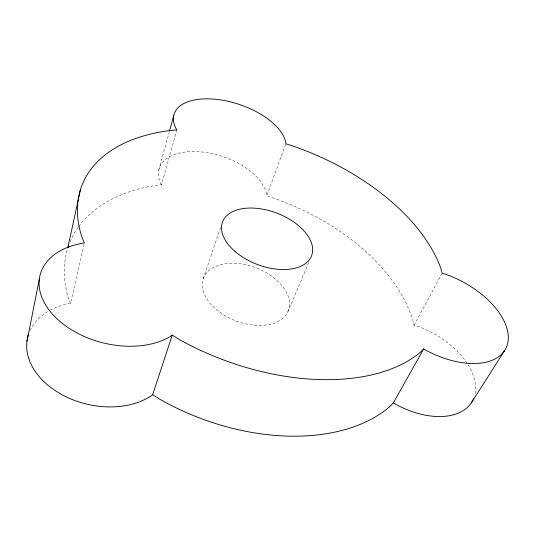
<?xml version="1.0" encoding="UTF-8"?>
<svg xmlns="http://www.w3.org/2000/svg" width="535" height="535" viewBox="0 0 535 535"><rect width="100%" height="100%" fill="white"/><g stroke="black" fill="none" stroke-linecap="round" stroke-linejoin="round"><path stroke-width="0.4" stroke-dasharray="2.67 2.01" d="M50.069 310.32A72.834 51.133 13.5 0 1 67.316 303.947L70.506 303.392L84.242 243.846M158.761 170.01L169.334 131.643M78.805 226.486A183.665 115.961 20.9 0 1 155.538 185.411L161.456 184.769L176.851 129.985M203.24 278.715L220.781 227.054M467.115 363.339A65.992 40.118 29.3 0 0 416.892 326.116L414.003 325.26L412.906 320.371A183.665 115.961 20.9 0 0 272.863 197.903L266.637 196.011L285.844 143.781M287.964 311.504A45.442 28.395 20.9 0 0 234.965 263.327A45.442 28.395 20.9 0 0 214.776 308.234A45.442 28.395 20.9 0 0 287.964 311.504L309.304 261.167M414.003 325.26L442.178 273.231M161.456 184.769L160.513 183.017A56.155 30.883 18.2 0 1 202.297 152.014A56.155 30.883 18.2 0 1 266.537 194.412L266.637 196.011M70.506 303.392L68.319 297.801A183.665 115.961 20.9 0 1 67.637 248.561M70.118 241.746A183.665 115.961 20.9 0 1 78.331 227.134M30.087 330.456A72.834 51.133 13.5 0 1 49.394 310.688M467.964 364.676A65.992 40.118 29.3 0 1 474.532 395.94"/><path stroke-width="0.8" d="M26.964 341.256L39.322 279.196M67.818 247.752L80.538 189.323M169.555 130.848L173.741 115.66M28.435 334.649A72.834 51.133 13.5 0 0 64.481 396A72.834 51.133 13.5 0 0 150.288 396.442L152.662 394.683L172.243 335.117L179.874 339.825A192.727 112.39 20.8 0 0 419.995 352.632L423.707 348.907L426.863 350.739A69.242 38.854 28.2 0 0 507.648 343.544A69.242 38.854 28.2 0 0 445.187 274.141L442.178 273.231L440.867 268.43A192.727 112.39 20.8 0 0 292.317 145.787L285.844 143.781L285.697 142.243A58.536 29.532 18.4 0 0 218.267 99.57A58.536 29.532 18.4 0 0 175.834 128.273L176.851 129.985L170.739 130.446A192.727 112.39 20.8 0 0 82.042 237.507L84.43 243.044L81.093 243.512A76.853 50.129 14.4 0 0 54.028 315.871A76.853 50.129 14.4 0 0 169.796 336.803L172.243 335.117M152.662 394.683L159.838 399.257A183.665 115.961 20.9 0 0 389.694 406.694L393.406 402.828L423.707 348.907M471.342 402.835L504.498 350.753M393.406 402.828L396.382 404.614A65.992 40.118 29.3 0 0 473.508 398.822M67.885 247.792A183.665 115.961 20.9 0 1 68.661 245.498M235.193 251.59A47.635 27.466 20.8 0 0 311.243 256.593A47.635 27.466 20.8 0 0 254.8 208.182A47.635 27.466 20.8 0 0 235.193 251.59"/></g></svg>
